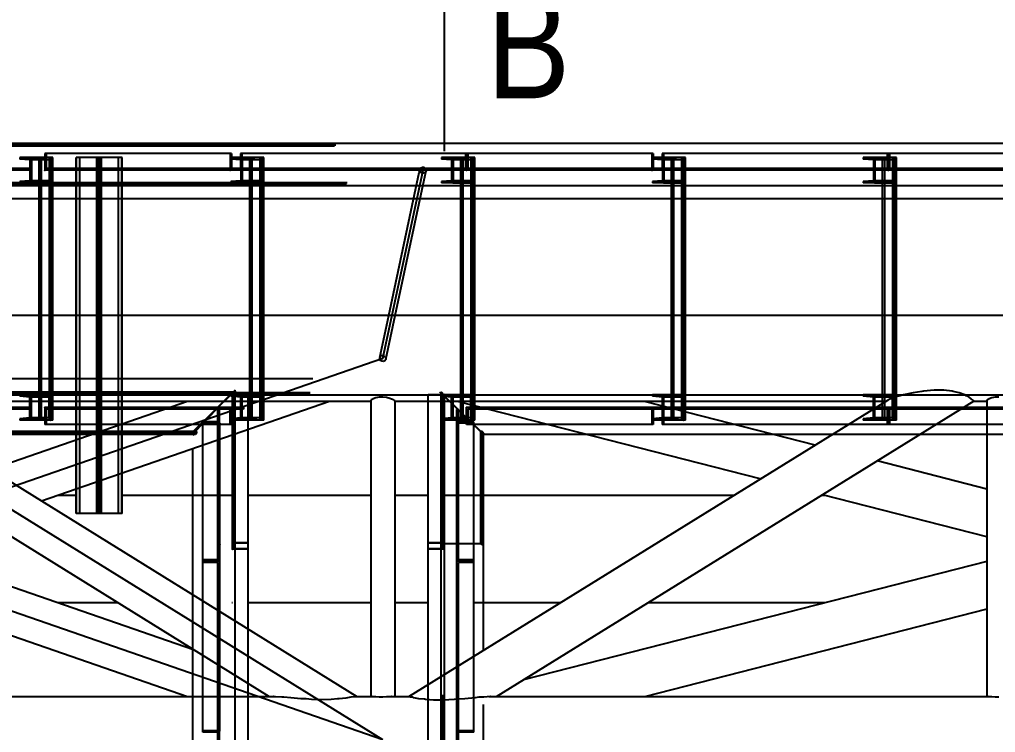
# Model space of a CAD drawing. Header units: millimetres. Extents: x 150209.93 to 150215.05, y 136675.65 to 136679.93.
# Drawn here: x 150211.0291 to 150211.1213, y 136679.0896 to 136679.157 of the extents above; entities that cross this region are included whole.
import ezdxf

# ---------------------------------------------------------------- set-up
doc = ezdxf.new("R2010")
doc.units = ezdxf.units.MM
doc.header["$LTSCALE"] = 0.25
for name, pattern in [('CENTER', [50.8, 31.75, -6.35, 6.35, -6.35]), ('XKITLINE00', [0]), ('XKITLINE02', [4, 2, -2]), ('XKITLINE03', [6, 3, -1, 1, -1])]:
    doc.linetypes.add(name, pattern=pattern)
doc.styles.add('ARIAL', font='arial.ttf')

# ---------------------------------------------------------------- blocks, each defined once
blk = doc.blocks.new('çatıı')
at = {"color": 2, "linetype": 'XKITLINE00'}
blk.add_line((10705, 17668.16), (10705, 17568.16), dxfattribs=at)
at = {"color": 7, "linetype": 'XKITLINE00'}
for p, q in [((11653.38, 17571.87), (10481.36, 17571.87)), ((10678.86, 17490.57), (10693.3, 17558.08)), ((10681.9, 17490.57), (10696.1, 17556.94)), ((10691.97, 17551.87), (10481.36, 17551.87)), ((10982.96, 17551.87), (10695.01, 17551.87)), ((10690.64, 17545.67), (10492, 17545.67)), ((10513.72, 17490.57), (10513.72, 17545.67)), ((10519.2, 17490.57), (10519.2, 17545.67)), ((10520.29, 17490.57), (10520.29, 17545.67)), ((10531.27, 17490.57), (10531.27, 17545.67)), ((10551.19, 17490.57), (10551.19, 17545.67)), ((10551.28, 17490.57), (10551.28, 17545.67)), ((10552.83, 17490.57), (10552.83, 17545.67)), ((10552.92, 17490.57), (10552.92, 17545.67)), ((10613.3, 17490.57), (10613.3, 17545.67)), ((10618.78, 17490.57), (10618.78, 17545.67)), ((10619.87, 17490.57), (10619.87, 17545.67)), ((10981.63, 17545.67), (10693.69, 17545.67)), ((10712.89, 17490.57), (10712.89, 17545.67)), ((10718.37, 17490.57), (10718.37, 17545.67)), ((10719.46, 17490.57), (10719.46, 17545.67)), ((10812.48, 17490.57), (10812.48, 17545.67)), ((10817.95, 17490.57), (10817.95, 17545.67)), ((10819.04, 17490.57), (10819.04, 17545.67)), ((10912.06, 17490.57), (10912.06, 17545.67)), ((10917.54, 17490.57), (10917.54, 17545.67)), ((10918.63, 17490.57), (10918.63, 17545.67)), ((10697.5, 17381.79), (10697.5, 17449.97)), ((10703.69, 17382.81), (10703.69, 17449.97)), ((10709.11, 17448.57), (10707.66, 17449.97)), ((10723.57, 17434.47), (10707.67, 17449.97)), ((10539.1, 17434.47), (10481.36, 17434.47)), ((10531.27, 17431.77), (10531.27, 17434.47)), ((10606.3, 17346.31), (10606.3, 17434.56)), ((10612.52, 17380.27), (10612.52, 17436.71)), ((10771.91, 17434.47), (10723.57, 17434.47)), ((10723.69, 17382.81), (10723.69, 17434.47)), ((10888.41, 17434.47), (10860.36, 17434.47)), ((10961.33, 17434.47), (10929.9, 17434.47)), ((10586.3, 17358.7), (10586.3, 17427.64)), ((10551.19, 17397.18), (10551.19, 17415.49)), ((10551.28, 17397.18), (10551.28, 17415.52)), ((10552.83, 17404.53), (10552.83, 17416.05)), ((10552.92, 17404.77), (10552.92, 17416.08)), ((10531.27, 17397.18), (10531.27, 17408.59)), ((10551.19, 17397.18), (10531.27, 17397.18)), ((10551.28, 17397.18), (10551.19, 17397.18)), ((10612.5, 17342.48), (10612.5, 17381.79)), ((10697.5, 17316.38), (10697.5, 17381.79)), ((10703.69, 17320.21), (10703.69, 17382.81)), ((10723.69, 17382.81), (10703.69, 17382.81)), ((10723.69, 17382.81), (10703.69, 17382.81)), ((10723.69, 17332.58), (10723.69, 17382.81)), ((10586.3, 17332.91), (10586.3, 17333.03))]:
    blk.add_line(p, q, dxfattribs=at)
at = {"color": 116, "linetype": 'XKITLINE02', "true_color": 0x136734}
for p, q in [((11653.17, 17570.49), (10481.46, 17570.49)), ((11653.86, 17571.02), (10482.26, 17571.02)), ((10604.63, 17567.16), (10516.46, 17567.16)), ((10516.46, 17567.16), (10516.46, 17559.16)), ((10517.09, 17567.16), (10517.09, 17559.96)), ((10604, 17567.16), (10604, 17559.16)), ((10604.63, 17567.16), (10604.63, 17559.96)), ((10715.63, 17567.16), (10608.9, 17567.16)), ((10608.9, 17567.16), (10608.9, 17559.96)), ((10609.42, 17567.16), (10609.42, 17559.16)), ((10715.1, 17567.16), (10715.1, 17559.96)), ((10803.8, 17567.16), (10715.63, 17567.16)), ((10715.63, 17567.16), (10715.63, 17559.16)), ((10715.63, 17567.16), (10715.63, 17559.16)), ((10716.26, 17567.16), (10716.26, 17559.96)), ((10803.17, 17567.16), (10803.17, 17559.16)), ((10803.8, 17567.16), (10803.8, 17559.96)), ((10914.8, 17567.16), (10808.07, 17567.16)), ((10808.07, 17567.16), (10808.07, 17559.96)), ((10808.6, 17567.16), (10808.6, 17559.16)), ((10914.27, 17567.16), (10914.27, 17559.96)), ((11002.97, 17567.16), (10914.8, 17567.16)), ((10914.8, 17567.16), (10914.8, 17559.16)), ((10914.8, 17567.16), (10914.8, 17559.16)), ((10915.43, 17567.16), (10915.43, 17559.96)), ((10519.2, 17565.17), (10504.62, 17565.17)), ((10504.62, 17565.17), (10504.62, 17564.49)), ((10509.4, 17564.11), (10504.62, 17564.49)), ((10513.72, 17564.49), (10504.62, 17564.49)), ((10509.4, 17564.11), (10509.4, 17554.24)), ((10518.5, 17564.11), (10509.4, 17564.11)), ((10510.1, 17565.17), (10510.1, 17553.17)), ((10513.72, 17565.17), (10513.72, 17564.49)), ((10513.72, 17545.67), (10513.72, 17565.17)), ((10520.29, 17565.17), (10513.72, 17565.17)), ((10518.5, 17564.11), (10513.72, 17564.49)), ((10513.78, 17441.17), (10513.78, 17565.17)), ((10514.75, 17441.17), (10514.75, 17565.17)), ((10514.81, 17441.17), (10514.81, 17565.17)), ((10518.5, 17564.11), (10518.5, 17554.24)), ((10518.6, 17441.17), (10518.6, 17565.17)), ((10519.2, 17565.17), (10519.2, 17553.17)), ((10519.2, 17545.67), (10519.2, 17565.17)), ((10519.49, 17441.17), (10519.49, 17565.17)), ((10520.29, 17545.67), (10520.29, 17565.17)), ((10552.92, 17565.17), (10531.27, 17565.17)), ((10531.27, 17545.67), (10531.27, 17565.17)), ((10531.36, 17397.18), (10531.36, 17565.17)), ((10532.91, 17397.18), (10532.91, 17565.17)), ((10533, 17397.18), (10533, 17565.17)), ((10541, 17397.18), (10541, 17565.17)), ((10541.65, 17397.18), (10541.65, 17565.17)), ((10542.54, 17397.18), (10542.54, 17565.17)), ((10543.19, 17397.18), (10543.19, 17565.17)), ((10551.19, 17545.67), (10551.19, 17565.17)), ((10551.28, 17545.67), (10551.28, 17565.17)), ((10552.83, 17545.67), (10552.83, 17565.17)), ((10552.92, 17545.67), (10552.92, 17565.17)), ((10618.78, 17565.17), (10604.21, 17565.17)), ((10604.21, 17565.17), (10604.21, 17564.49)), ((10608.99, 17564.11), (10604.21, 17564.49)), ((10613.3, 17564.49), (10604.21, 17564.49)), ((10608.99, 17564.11), (10608.99, 17554.24)), ((10618.08, 17564.11), (10608.99, 17564.11)), ((10609.69, 17565.17), (10609.69, 17553.17)), ((10613.3, 17565.17), (10613.3, 17564.49)), ((10613.3, 17545.67), (10613.3, 17565.17)), ((10619.87, 17565.17), (10613.3, 17565.17)), ((10618.08, 17564.11), (10613.3, 17564.49)), ((10613.37, 17441.17), (10613.37, 17565.17)), ((10614.33, 17441.17), (10614.33, 17565.17)), ((10614.4, 17441.17), (10614.4, 17565.17)), ((10618.08, 17564.11), (10618.08, 17554.24)), ((10618.18, 17441.17), (10618.18, 17565.17)), ((10618.78, 17565.17), (10618.78, 17553.17)), ((10618.78, 17545.67), (10618.78, 17565.17)), ((10619.08, 17441.17), (10619.08, 17565.17)), ((10619.87, 17545.67), (10619.87, 17565.17)), ((10718.37, 17565.17), (10703.8, 17565.17)), ((10703.8, 17565.17), (10703.8, 17564.49)), ((10708.58, 17564.11), (10703.8, 17564.49)), ((10712.89, 17564.49), (10703.8, 17564.49)), ((10708.58, 17564.11), (10708.58, 17554.24)), ((10717.67, 17564.11), (10708.58, 17564.11)), ((10709.27, 17565.17), (10709.27, 17553.17)), ((10712.89, 17565.17), (10712.89, 17564.49)), ((10712.89, 17545.67), (10712.89, 17565.17)), ((10719.46, 17565.17), (10712.89, 17565.17)), ((10717.67, 17564.11), (10712.89, 17564.49)), ((10712.95, 17441.17), (10712.95, 17565.17)), ((10713.92, 17441.17), (10713.92, 17565.17)), ((10713.98, 17441.17), (10713.98, 17565.17)), ((10717.67, 17564.11), (10717.67, 17554.24)), ((10717.77, 17441.17), (10717.77, 17565.17)), ((10718.37, 17565.17), (10718.37, 17553.17)), ((10718.37, 17545.67), (10718.37, 17565.17)), ((10718.66, 17441.17), (10718.66, 17565.17)), ((10719.46, 17545.67), (10719.46, 17565.17)), ((10817.95, 17565.17), (10803.38, 17565.17)), ((10803.38, 17565.17), (10803.38, 17564.49)), ((10808.16, 17564.11), (10803.38, 17564.49)), ((10812.48, 17564.49), (10803.38, 17564.49)), ((10808.16, 17564.11), (10808.16, 17554.24)), ((10817.26, 17564.11), (10808.16, 17564.11)), ((10808.86, 17565.17), (10808.86, 17553.17)), ((10812.48, 17565.17), (10812.48, 17564.49)), ((10812.48, 17545.67), (10812.48, 17565.17)), ((10819.04, 17565.17), (10812.48, 17565.17)), ((10817.26, 17564.11), (10812.48, 17564.49)), ((10812.54, 17441.17), (10812.54, 17565.17)), ((10813.51, 17441.17), (10813.51, 17565.17)), ((10813.57, 17441.17), (10813.57, 17565.17)), ((10817.26, 17564.11), (10817.26, 17554.24)), ((10817.35, 17441.17), (10817.35, 17565.17)), ((10817.95, 17565.17), (10817.95, 17553.17)), ((10817.95, 17545.67), (10817.95, 17565.17)), ((10818.25, 17441.17), (10818.25, 17565.17)), ((10819.04, 17545.67), (10819.04, 17565.17)), ((10917.54, 17565.17), (10902.97, 17565.17)), ((10902.97, 17565.17), (10902.97, 17564.49)), ((10907.75, 17564.11), (10902.97, 17564.49)), ((10912.06, 17564.49), (10902.97, 17564.49)), ((10907.75, 17564.11), (10907.75, 17554.24)), ((10916.84, 17564.11), (10907.75, 17564.11)), ((10908.44, 17565.17), (10908.44, 17553.17)), ((10912.06, 17545.67), (10912.06, 17565.17)), ((10918.63, 17565.17), (10912.06, 17565.17)), ((10912.06, 17565.17), (10912.06, 17564.49)), ((10916.84, 17564.11), (10912.06, 17564.49)), ((10912.12, 17441.17), (10912.12, 17565.17)), ((10913.09, 17441.17), (10913.09, 17565.17)), ((10913.15, 17441.17), (10913.15, 17565.17)), ((10916.84, 17564.11), (10916.84, 17554.24)), ((10916.94, 17441.17), (10916.94, 17565.17)), ((10917.54, 17545.67), (10917.54, 17565.17)), ((10917.54, 17565.17), (10917.54, 17553.17)), ((10917.84, 17441.17), (10917.84, 17565.17)), ((10918.63, 17545.67), (10918.63, 17565.17)), ((10509.51, 17559.16), (10387.2, 17559.16)), ((10509.51, 17559.96), (10483.91, 17559.96)), ((10509.51, 17559.96), (10509.51, 17559.16)), ((10610.28, 17559.16), (10516.46, 17559.16)), ((10610.28, 17559.96), (10517.09, 17559.96)), ((10522.74, 17559.96), (10522.74, 17559.16)), ((10715.1, 17559.96), (10604.14, 17559.96)), ((10693.85, 17559.96), (10604.14, 17559.96)), ((10604.14, 17559.96), (10604.14, 17559.16)), ((10709.27, 17559.16), (10604.14, 17559.16)), ((10610.28, 17559.96), (10610.28, 17559.16)), ((10693.3, 17558.08), (10693.63, 17559.66)), ((10693.63, 17559.66), (10693.59, 17558.95)), ((10693.59, 17558.95), (10693.94, 17558.3)), ((10694.06, 17560.24), (10693.63, 17559.66)), ((10694.58, 17557.88), (10693.94, 17558.3)), ((10694.75, 17560.54), (10694.06, 17560.24)), ((10695.35, 17557.81), (10694.58, 17557.88)), ((10695.53, 17560.47), (10694.75, 17560.54)), ((10696.05, 17558.11), (10695.35, 17557.81)), ((10696.17, 17560.05), (10695.53, 17560.47)), ((10696.47, 17558.69), (10696.05, 17558.11)), ((10696.1, 17556.94), (10696.47, 17558.69)), ((10696.17, 17560.05), (10696.52, 17559.4)), ((10696.52, 17559.4), (10696.47, 17558.69)), ((10715.63, 17559.16), (10696.5, 17559.16)), ((10710.35, 17559.96), (10710.35, 17559.16)), ((10809.46, 17559.16), (10715.63, 17559.16)), ((10809.46, 17559.96), (10716.26, 17559.96)), ((10721.91, 17559.96), (10721.91, 17559.16)), ((10914.27, 17559.96), (10803.32, 17559.96)), ((10907.75, 17559.96), (10803.32, 17559.96)), ((10803.32, 17559.96), (10803.32, 17559.16)), ((10914.8, 17559.16), (10803.32, 17559.16)), ((10908.44, 17559.16), (10808.6, 17559.16)), ((10809.46, 17559.96), (10809.46, 17559.16)), ((10909.52, 17559.96), (10909.52, 17559.16)), ((11008.63, 17559.16), (10914.8, 17559.16)), ((10984.51, 17559.16), (10914.8, 17559.16)), ((11008.63, 17559.96), (10915.43, 17559.96)), ((10921.08, 17559.96), (10921.08, 17559.16)), ((11649.64, 17553.26), (10481.46, 17553.26)), ((11650.11, 17552.72), (10482.26, 17552.72)), ((11659.14, 17553.17), (10492, 17553.17)), ((11657.38, 17553.17), (10492, 17553.17)), ((11658.89, 17552.32), (10492.13, 17552.32)), ((11657.24, 17552.32), (10492.13, 17552.32)), ((10509.4, 17554.24), (10504.62, 17553.85)), ((10504.62, 17553.85), (10504.62, 17553.17)), ((10513.72, 17553.85), (10504.62, 17553.85)), ((10519.2, 17553.17), (10504.62, 17553.17)), ((10518.5, 17554.24), (10509.4, 17554.24)), ((10518.5, 17554.24), (10513.72, 17553.85)), ((10513.72, 17553.85), (10513.72, 17553.17)), ((10608.99, 17554.24), (10604.21, 17553.85)), ((10604.21, 17553.85), (10604.21, 17553.17)), ((10613.3, 17553.85), (10604.21, 17553.85)), ((10618.78, 17553.17), (10604.21, 17553.17)), ((10618.08, 17554.24), (10608.99, 17554.24)), ((10618.08, 17554.24), (10613.3, 17553.85)), ((10613.3, 17553.85), (10613.3, 17553.17)), ((10708.58, 17554.24), (10703.8, 17553.85)), ((10703.8, 17553.85), (10703.8, 17553.17)), ((10712.89, 17553.85), (10703.8, 17553.85)), ((10718.37, 17553.17), (10703.8, 17553.17)), ((10717.67, 17554.24), (10708.58, 17554.24)), ((10717.67, 17554.24), (10712.89, 17553.85)), ((10712.89, 17553.85), (10712.89, 17553.17)), ((10808.16, 17554.24), (10803.38, 17553.85)), ((10803.38, 17553.85), (10803.38, 17553.17)), ((10812.48, 17553.85), (10803.38, 17553.85)), ((10817.95, 17553.17), (10803.38, 17553.17)), ((10817.26, 17554.24), (10808.16, 17554.24)), ((10817.26, 17554.24), (10812.48, 17553.85)), ((10812.48, 17553.85), (10812.48, 17553.17)), ((10907.75, 17554.24), (10902.97, 17553.85)), ((10902.97, 17553.85), (10902.97, 17553.17)), ((10912.06, 17553.85), (10902.97, 17553.85)), ((10917.54, 17553.17), (10902.97, 17553.17)), ((10916.84, 17554.24), (10907.75, 17554.24)), ((10916.84, 17554.24), (10912.06, 17553.85)), ((10912.06, 17553.85), (10912.06, 17553.17)), ((11567.94, 17551.87), (10481.36, 17551.87)), ((10695.01, 17551.87), (10691.97, 17551.87)), ((10693.69, 17545.67), (10690.64, 17545.67)), ((10513.72, 17441.17), (10513.72, 17490.57)), ((10519.2, 17441.17), (10519.2, 17490.57)), ((10520.29, 17441.17), (10520.29, 17490.57)), ((10531.27, 17434.47), (10531.27, 17490.57)), ((10551.19, 17415.49), (10551.19, 17490.57)), ((10551.28, 17415.52), (10551.28, 17490.57)), ((10552.83, 17416.05), (10552.83, 17490.57)), ((10552.92, 17416.08), (10552.92, 17490.57)), ((10613.3, 17441.17), (10613.3, 17490.57)), ((10618.78, 17441.17), (10618.78, 17490.57)), ((10619.87, 17441.17), (10619.87, 17490.57)), ((10674.62, 17470.76), (10678.86, 17490.57)), ((10677.45, 17469.79), (10681.9, 17490.57)), ((10712.89, 17441.17), (10712.89, 17490.57)), ((10718.37, 17441.17), (10718.37, 17490.57)), ((10719.46, 17441.17), (10719.46, 17490.57)), ((10812.48, 17441.17), (10812.48, 17490.57)), ((10817.95, 17441.17), (10817.95, 17490.57)), ((10819.04, 17441.17), (10819.04, 17490.57)), ((10912.06, 17441.17), (10912.06, 17490.57)), ((10917.54, 17441.17), (10917.54, 17490.57)), ((10918.63, 17441.17), (10918.63, 17490.57)), ((10674.62, 17470.76), (10674.57, 17470.05)), ((10674.57, 17470.05), (10674.92, 17469.4)), ((10675.04, 17471.34), (10674.62, 17470.76)), ((10675.56, 17468.98), (10674.92, 17469.4)), ((10675.73, 17471.64), (10675.04, 17471.34)), ((10676.51, 17471.57), (10675.73, 17471.64)), ((10677.03, 17469.21), (10676.33, 17468.91)), ((10677.15, 17471.15), (10676.51, 17471.57)), ((10677.45, 17469.79), (10677.03, 17469.21)), ((10677.15, 17471.15), (10677.5, 17470.5)), ((10677.5, 17470.5), (10677.45, 17469.79)), ((10676.33, 17468.91), (10675.56, 17468.98)), ((11642.97, 17460.67), (10492, 17460.67)), ((10606.3, 17455.36), (10586.3, 17435.72)), ((10606.3, 17434.56), (10606.3, 17455.36)), ((10606.83, 17454.47), (10481.36, 17454.47)), ((10603.93, 17453.09), (10481.46, 17453.09)), ((10606.01, 17453.62), (10482.26, 17453.62)), ((11641.67, 17453.17), (10492, 17453.17)), ((11641.69, 17454.02), (10492.13, 17454.02)), ((10519.2, 17453.17), (10504.62, 17453.17)), ((10504.62, 17453.17), (10504.62, 17452.49)), ((10509.4, 17452.11), (10504.62, 17452.49)), ((10513.72, 17452.49), (10504.62, 17452.49)), ((10509.4, 17442.24), (10509.4, 17452.11)), ((10518.5, 17452.11), (10509.4, 17452.11)), ((10510.1, 17441.17), (10510.1, 17453.17)), ((10513.72, 17453.17), (10513.72, 17452.49)), ((10518.5, 17452.11), (10513.72, 17452.49)), ((10518.5, 17442.24), (10518.5, 17452.11)), ((10519.2, 17441.17), (10519.2, 17453.17)), ((10605.06, 17454.47), (10585.85, 17434.47)), ((10603.93, 17453.09), (10587.38, 17435.86)), ((10604.92, 17453.8), (10587.69, 17436.87)), ((10606.01, 17453.62), (10603.93, 17453.09)), ((10618.78, 17453.17), (10604.21, 17453.17)), ((10604.21, 17453.17), (10604.21, 17452.49)), ((10608.99, 17452.11), (10604.21, 17452.49)), ((10613.3, 17452.49), (10604.21, 17452.49)), ((10604.92, 15753.25), (10604.92, 17453.8)), ((10604.92, 17453.8), (10605.45, 17452.73)), ((10605.02, 17380.27), (10605.02, 17453.17)), ((10612.52, 17453.17), (10605.02, 17453.17)), ((10606.3, 17453.57), (10605.45, 17452.73)), ((10605.45, 15752.41), (10605.45, 17452.73)), ((10605.87, 17380.27), (10605.87, 17453.17)), ((10606.83, 17454.47), (10606.01, 17453.62)), ((10606.3, 17434.56), (10606.3, 17453.57)), ((10608.99, 17442.24), (10608.99, 17452.11)), ((10618.08, 17452.11), (10608.99, 17452.11)), ((10609.69, 17441.17), (10609.69, 17453.17)), ((10612.52, 17436.71), (10612.52, 17453.17)), ((10613.3, 17453.17), (10613.3, 17452.49)), ((10618.08, 17452.11), (10613.3, 17452.49)), ((10618.08, 17442.24), (10618.08, 17452.11)), ((10618.78, 17441.17), (10618.78, 17453.17)), ((10705, 17453.17), (10697.5, 17453.17)), ((10697.5, 17449.97), (10697.5, 17453.17)), ((11633.47, 17454.47), (10703.06, 17454.47)), ((10707.67, 17449.97), (10703.06, 17454.47)), ((10704.54, 17453.65), (10703.69, 17454.47)), ((10703.69, 17449.97), (10703.69, 17454.47)), ((10707.66, 17449.97), (10703.69, 17453.81)), ((10703.69, 17449.97), (10703.69, 17452.69)), ((11543.59, 17454.47), (10703.74, 17454.47)), ((10704.61, 17453.62), (10703.74, 17454.47)), ((10718.37, 17453.17), (10703.8, 17453.17)), ((10703.8, 17453.17), (10703.8, 17452.49)), ((10708.58, 17452.11), (10703.8, 17452.49)), ((10712.89, 17452.49), (10703.8, 17452.49)), ((10704.15, 17380.27), (10704.15, 17453.17)), ((10704.54, 17453.65), (10705.07, 17452.55)), ((10704.54, 17382.25), (10704.54, 17453.65)), ((10704.61, 17453.62), (10704.55, 17453.09)), ((11632.58, 17453.09), (10704.55, 17453.09)), ((10722.23, 17435.86), (10704.55, 17453.09)), ((11633.3, 17453.62), (10704.61, 17453.62)), ((10705, 17380.27), (10705, 17453.17)), ((10722.31, 17435.89), (10705.07, 17452.55)), ((10705.07, 17382.75), (10705.07, 17452.55)), ((10708.58, 17442.24), (10708.58, 17452.11)), ((10717.67, 17452.11), (10708.58, 17452.11)), ((10709.27, 17441.17), (10709.27, 17453.17)), ((10712.89, 17453.17), (10712.89, 17452.49)), ((10717.67, 17452.11), (10712.89, 17452.49)), ((10717.67, 17442.24), (10717.67, 17452.11)), ((10718.37, 17441.17), (10718.37, 17453.17)), ((10817.95, 17453.17), (10803.38, 17453.17)), ((10803.38, 17453.17), (10803.38, 17452.49)), ((10808.16, 17452.11), (10803.38, 17452.49)), ((10812.48, 17452.49), (10803.38, 17452.49)), ((10808.16, 17442.24), (10808.16, 17452.11)), ((10817.26, 17452.11), (10808.16, 17452.11)), ((10808.86, 17441.17), (10808.86, 17453.17)), ((10812.48, 17453.17), (10812.48, 17452.49)), ((10817.26, 17452.11), (10812.48, 17452.49)), ((10817.26, 17442.24), (10817.26, 17452.11)), ((10817.95, 17441.17), (10817.95, 17453.17)), ((10917.54, 17453.17), (10902.97, 17453.17)), ((10902.97, 17453.17), (10902.97, 17452.49)), ((10907.75, 17452.11), (10902.97, 17452.49)), ((10912.06, 17452.49), (10902.97, 17452.49)), ((10907.75, 17442.24), (10907.75, 17452.11)), ((10916.84, 17452.11), (10907.75, 17452.11)), ((10908.44, 17441.17), (10908.44, 17453.17)), ((10912.06, 17453.17), (10912.06, 17452.49)), ((10916.84, 17452.11), (10912.06, 17452.49)), ((10916.84, 17442.24), (10916.84, 17452.11)), ((10917.54, 17441.17), (10917.54, 17453.17)), ((10509.51, 17447.19), (10387.2, 17447.19)), ((10509.51, 17446.39), (10387.77, 17446.39)), ((10509.51, 17447.19), (10509.51, 17446.39)), ((10610.28, 17447.19), (10516.46, 17447.19)), ((10516.46, 17447.19), (10516.46, 17439.19)), ((10610.28, 17446.39), (10517.09, 17446.39)), ((10517.09, 17446.39), (10517.09, 17439.19)), ((10522.74, 17447.19), (10522.74, 17446.39)), ((10599.01, 17446.19), (10598.21, 17446.19)), ((10598.21, 17432.02), (10598.21, 17446.19)), ((10599.01, 17374.59), (10599.01, 17446.19)), ((10604, 17439.19), (10604, 17447.19)), ((10604.63, 17439.19), (10604.63, 17446.39)), ((10610.28, 17447.19), (10610.28, 17446.39)), ((10723.69, 17434.47), (10709.11, 17448.57)), ((10710.99, 17374.59), (10710.99, 17446.19)), ((10711.79, 17446.19), (10710.99, 17446.19)), ((10711.79, 17375.24), (10711.79, 17446.19)), ((10809.46, 17447.19), (10715.63, 17447.19)), ((10715.63, 17439.19), (10715.63, 17447.19)), ((10809.46, 17446.39), (10716.26, 17446.39)), ((10716.26, 17446.39), (10716.26, 17439.19)), ((10721.91, 17447.19), (10721.91, 17446.39)), ((10803.17, 17447.19), (10803.17, 17439.19)), ((10914.8, 17447.19), (10803.32, 17447.19)), ((10803.32, 17447.19), (10803.32, 17446.39)), ((10914.27, 17446.39), (10803.32, 17446.39)), ((10803.8, 17446.39), (10803.8, 17439.19)), ((10808.07, 17446.39), (10808.07, 17439.19)), ((10808.6, 17447.19), (10808.6, 17439.19)), ((10809.46, 17447.19), (10809.46, 17446.39)), ((10909.52, 17447.19), (10909.52, 17446.39)), ((10914.27, 17446.39), (10914.27, 17439.19)), ((10914.8, 17447.19), (10914.8, 17439.19)), ((11008.63, 17447.19), (10914.8, 17447.19)), ((10914.8, 17447.19), (10914.8, 17439.19)), ((11008.63, 17446.39), (10915.43, 17446.39)), ((10915.43, 17446.39), (10915.43, 17439.19)), ((10921.08, 17447.19), (10921.08, 17446.39)), ((10509.4, 17442.24), (10504.62, 17441.85)), ((10504.62, 17441.85), (10504.62, 17441.17)), ((10513.72, 17441.85), (10504.62, 17441.85)), ((10518.5, 17442.24), (10509.4, 17442.24)), ((10518.5, 17442.24), (10513.72, 17441.85)), ((10513.72, 17441.85), (10513.72, 17441.17)), ((10608.99, 17442.24), (10604.21, 17441.85)), ((10604.21, 17441.85), (10604.21, 17441.17)), ((10613.3, 17441.85), (10604.21, 17441.85)), ((10618.08, 17442.24), (10608.99, 17442.24)), ((10618.08, 17442.24), (10613.3, 17441.85)), ((10613.3, 17441.85), (10613.3, 17441.17)), ((10708.58, 17442.24), (10703.8, 17441.85)), ((10703.8, 17441.85), (10703.8, 17441.17)), ((10712.89, 17441.85), (10703.8, 17441.85)), ((10717.67, 17442.24), (10708.58, 17442.24)), ((10717.67, 17442.24), (10712.89, 17441.85)), ((10712.89, 17441.85), (10712.89, 17441.17)), ((10808.16, 17442.24), (10803.38, 17441.85)), ((10803.38, 17441.85), (10803.38, 17441.17)), ((10812.48, 17441.85), (10803.38, 17441.85)), ((10817.26, 17442.24), (10808.16, 17442.24)), ((10817.26, 17442.24), (10812.48, 17441.85)), ((10812.48, 17441.85), (10812.48, 17441.17)), ((10907.75, 17442.24), (10902.97, 17441.85)), ((10902.97, 17441.85), (10902.97, 17441.17)), ((10912.06, 17441.85), (10902.97, 17441.85)), ((10916.84, 17442.24), (10907.75, 17442.24)), ((10916.84, 17442.24), (10912.06, 17441.85)), ((10912.06, 17441.85), (10912.06, 17441.17)), ((10519.2, 17441.17), (10504.62, 17441.17)), ((10520.29, 17441.17), (10513.72, 17441.17)), ((10604.63, 17439.19), (10516.46, 17439.19)), ((10587.69, 17436.87), (10587.15, 17434.76)), ((10587.68, 15753.25), (10587.69, 17436.87)), ((10598.21, 17440.34), (10591.01, 17440.34)), ((10591.01, 17429.53), (10591.01, 17440.34)), ((10599.01, 17439.69), (10591.01, 17439.69)), ((10618.78, 17441.17), (10604.21, 17441.17)), ((10619.87, 17441.17), (10613.3, 17441.17)), ((10718.37, 17441.17), (10703.8, 17441.17)), ((10718.99, 17439.69), (10710.99, 17439.69)), ((10718.99, 17440.34), (10711.79, 17440.34)), ((10719.46, 17441.17), (10712.89, 17441.17)), ((10803.8, 17439.19), (10715.63, 17439.19)), ((10718.99, 17374.59), (10718.99, 17440.34)), ((10817.95, 17441.17), (10803.38, 17441.17)), ((10914.8, 17439.19), (10808.07, 17439.19)), ((10819.04, 17441.17), (10812.48, 17441.17)), ((10917.54, 17441.17), (10902.97, 17441.17)), ((10918.63, 17441.17), (10912.06, 17441.17)), ((11002.97, 17439.19), (10914.8, 17439.19)), ((10587.38, 17435.86), (10481.46, 17435.86)), ((10588.44, 17435.32), (10482.26, 17435.32)), ((10542.55, 17434.47), (10539.1, 17434.47)), ((10587.63, 17434.47), (10540, 17434.47)), ((10586.3, 15752.41), (10586.3, 17435.72)), ((10587.15, 17434.76), (10586.3, 17433.92)), ((10587.15, 15752.41), (10587.15, 17434.76)), ((10588.44, 17435.32), (10587.38, 17435.86)), ((10588.44, 17435.32), (10587.63, 17434.47)), ((10599.01, 17432.3), (10599.01, 17374.59)), ((11628.98, 17435.86), (10722.23, 17435.86)), ((10723.38, 17435.32), (10722.23, 17435.86)), ((10722.84, 17435.96), (10722.31, 17435.89)), ((10722.31, 17382.75), (10722.31, 17435.89)), ((10723.69, 17435.14), (10722.84, 17435.96)), ((10722.84, 17382.25), (10722.84, 17435.96)), ((11629.48, 17435.32), (10723.38, 17435.32)), ((10724.25, 17434.47), (10723.38, 17435.32)), ((11627.59, 17434.47), (10723.57, 17434.47)), ((10723.69, 17382.25), (10723.69, 17435.14)), ((10860.36, 17434.47), (10771.91, 17434.47)), ((10929.9, 17434.47), (10888.41, 17434.47)), ((10972.73, 17434.47), (10961.33, 17434.47)), ((10531.27, 17408.59), (10531.27, 17431.77)), ((10591.01, 17374.59), (10591.01, 17429.53)), ((10598.21, 17375.24), (10598.21, 17432.02)), ((10552.92, 17397.18), (10552.92, 17404.77)), ((10552.83, 17397.18), (10552.83, 17404.53)), ((10552.92, 17397.18), (10551.28, 17397.18)), ((10605, 15740.27), (10605, 17383.29)), ((10612.5, 17383.29), (10605, 17383.29)), ((10612.5, 17383.16), (10605.85, 17383.08)), ((10605.85, 15740.48), (10605.85, 17383.08)), ((10612.5, 15796.2), (10612.5, 17383.29)), ((10697.5, 15809.97), (10697.5, 17383.29)), ((10697.5, 17383.29), (10697.5, 17383.16)), ((10705, 17383.29), (10697.5, 17383.29)), ((10704.15, 17383.08), (10697.5, 17383.16)), ((10697.5, 17380.27), (10697.5, 17381.79)), ((10703.69, 17382.25), (10703.69, 17382.81)), ((10704.54, 17382.25), (10703.69, 17382.25)), ((10704.54, 17382.25), (10703.69, 17382.25)), ((10704.15, 15740.48), (10704.15, 17383.08)), ((10705.07, 17382.75), (10704.54, 17382.25)), ((10705.07, 17382.75), (10704.54, 17382.25)), ((10704.55, 15752.41), (10704.54, 17382.25)), ((10705, 15740.27), (10705, 17383.29)), ((10705.08, 15753.25), (10705.07, 17382.75)), ((10722.31, 17382.75), (10705.07, 17382.75)), ((10722.31, 17382.75), (10705.07, 17382.75)), ((10722.31, 15753.25), (10722.31, 17382.75)), ((10722.84, 17382.25), (10722.31, 17382.75)), ((10722.84, 17382.25), (10722.31, 17382.75)), ((10722.85, 15752.41), (10722.84, 17382.25)), ((10723.69, 17382.25), (10722.84, 17382.25)), ((10723.69, 17382.25), (10722.84, 17382.25)), ((10599.01, 17381.09), (10598.21, 17381.09)), ((10612.5, 17380.27), (10605, 17380.27)), ((10612.52, 17380.27), (10605.02, 17380.27)), ((10612.5, 17380.4), (10605.85, 17380.48)), ((10612.5, 15743.16), (10612.5, 17380.27)), ((10704.15, 17380.48), (10697.5, 17380.4)), ((10705, 17380.27), (10697.5, 17380.27)), ((10705, 17380.27), (10697.5, 17380.27)), ((10711.79, 17381.09), (10710.99, 17381.09)), ((10598.21, 17375.24), (10591.01, 17375.24)), ((10591.01, 17330.97), (10591.01, 17374.6)), ((10599.01, 17374.6), (10591.01, 17374.6)), ((10599.01, 17374.59), (10591.01, 17374.59)), ((10598.21, 17373.94), (10591.01, 17373.94)), ((10598.21, 17328.48), (10598.21, 17373.94)), ((10599.01, 17328.52), (10599.01, 17374.6)), ((10710.99, 17287.87), (10710.99, 17374.6)), ((10718.99, 17374.6), (10710.99, 17374.6)), ((10718.99, 17374.59), (10710.99, 17374.59)), ((10718.99, 17375.24), (10711.79, 17375.24)), ((10711.79, 17287.87), (10711.79, 17373.94)), ((10718.99, 17373.94), (10711.79, 17373.94)), ((10718.99, 17293.79), (10718.99, 17374.6)), ((10599.01, 17368.01), (10598.21, 17368.01)), ((10711.79, 17368.01), (10710.99, 17368.01)), ((10586.3, 17333.03), (10586.3, 17358.7)), ((10606.3, 17269.97), (10606.3, 17346.31)), ((10612.5, 17269.97), (10612.5, 17342.48)), ((10586.3, 17269.97), (10586.3, 17332.91)), ((10591.01, 17293.79), (10591.01, 17331.28)), ((10723.69, 15807.12), (10723.69, 17332.58)), ((10598.21, 17287.87), (10598.21, 17328.79)), ((10599.01, 17287.87), (10599.01, 17328.52)), ((10703.69, 17269.97), (10703.69, 17320.21)), ((10697.5, 17269.97), (10697.5, 17316.38)), ((10697.5, 15743.16), (10697.5, 17310.06)), ((10704.15, 17311.54), (10704.15, 15740.48)), ((10705, 17309.24), (10705, 15740.27)), ((10599.01, 17294.45), (10591.01, 17294.45)), ((10718.99, 17294.45), (10710.99, 17294.45)), ((10598.21, 17293.79), (10591.01, 17293.79)), ((10718.99, 17293.79), (10711.79, 17293.79))]:
    blk.add_line(p, q, dxfattribs=at)
at = {"color": 1, "linetype": 'XKITLINE03'}
for p, q in [((10519.2, 17441.17), (10519.2, 17565.17)), ((10541.23, 17397.18), (10541.23, 17565.17)), ((10618.78, 17441.17), (10618.78, 17565.17)), ((10718.37, 17441.17), (10718.37, 17565.17)), ((10817.95, 17441.17), (10817.95, 17565.17)), ((10917.54, 17441.17), (10917.54, 17565.17)), ((10604, 17559.16), (10516.46, 17559.16)), ((10715.63, 17559.16), (10609.42, 17559.16)), ((10676.03, 17470.27), (10695.05, 17559.17)), ((10803.17, 17559.16), (10715.63, 17559.16)), ((10914.8, 17559.16), (10808.6, 17559.16)), ((11002.35, 17559.16), (10914.8, 17559.16)), ((11648.25, 17553.17), (10493.82, 17553.17)), ((10510.1, 17553.17), (10519.2, 17553.17)), ((10609.69, 17553.17), (10618.78, 17553.17)), ((10709.27, 17553.17), (10718.37, 17553.17)), ((10808.86, 17553.17), (10817.95, 17553.17)), ((10908.44, 17553.17), (10917.54, 17553.17)), ((10493.82, 17453.17), (11648.25, 17453.17)), ((10510.1, 17453.17), (10519.2, 17453.17)), ((10605.02, 17380.27), (10605.02, 17453.17)), ((10609.69, 17453.17), (10618.78, 17453.17)), ((10705, 17453.17), (10705, 17380.27)), ((10709.27, 17453.17), (10718.37, 17453.17)), ((10808.86, 17453.17), (10817.95, 17453.17)), ((10908.44, 17453.17), (10917.54, 17453.17)), ((10516.46, 17447.19), (10604, 17447.19)), ((10715.63, 17447.19), (10803.17, 17447.19)), ((10808.6, 17447.19), (10914.8, 17447.19)), ((10914.8, 17447.19), (11002.35, 17447.19)), ((10599.01, 17439.69), (10599.01, 17374.59)), ((10710.99, 17374.59), (10710.99, 17439.69)), ((10599, 15742.68), (10599, 17382.53)), ((10605, 15740.27), (10605, 17380.27)), ((10705, 17380.27), (10705, 15740.27)), ((10599.01, 17374.6), (10599.01, 17294.45)), ((10710.99, 17294.45), (10710.99, 17374.6))]:
    blk.add_line(p, q, dxfattribs=at)
at = {"color": 8, "linetype": 'XKITLINE00'}
for p, q in [((11718.3, 17490.57), (10454.11, 17490.57)), ((10936.49, 17455.27), (10931.47, 17454.8)), ((10941.06, 17455.27), (10936.49, 17455.27)), ((10944.96, 17454.8), (10941.06, 17455.27)), ((10670.62, 17450.8), (10670.34, 17450.36)), ((10671.32, 17451.14), (10670.62, 17450.8)), ((10671.43, 17451.23), (10671.32, 17451.14)), ((10672.69, 17451.73), (10671.43, 17451.23)), ((10674.28, 17452.02), (10672.69, 17451.73)), ((10676.04, 17452.07), (10674.28, 17452.02)), ((10677.81, 17451.88), (10676.04, 17452.07)), ((10679.39, 17451.47), (10677.81, 17451.88)), ((10680.09, 17451.14), (10679.39, 17451.47)), ((10680.66, 17450.98), (10680.09, 17451.14)), ((10681.47, 17450.55), (10680.66, 17450.98)), ((10915.49, 17451.14), (10914.39, 17450.54)), ((10918.28, 17452.14), (10915.55, 17451.17)), ((10920.35, 17452.63), (10918.28, 17452.14)), ((10922.02, 17453.12), (10920.35, 17452.63)), ((10926.6, 17454.09), (10922.02, 17453.12)), ((10930.69, 17454.66), (10926.6, 17454.09)), ((10931.47, 17454.8), (10930.69, 17454.66)), ((10945.42, 17454.66), (10944.96, 17454.8)), ((10948.33, 17454.09), (10945.42, 17454.66)), ((10950.91, 17453.12), (10948.33, 17454.09)), ((10951.56, 17452.63), (10950.91, 17453.12)), ((10952.86, 17452.14), (10951.56, 17452.63)), ((10954.1, 17451.17), (10952.86, 17452.14)), ((10954.1, 17451.17), (10954.11, 17451.14)), ((10954.98, 17450.54), (10954.11, 17451.14)), ((10961.61, 17450.81), (10961.33, 17450.36)), ((10962.3, 17451.14), (10961.61, 17450.81)), ((10962.42, 17451.24), (10962.3, 17451.14)), ((10963.68, 17451.74), (10962.42, 17451.24)), ((10965.27, 17452.03), (10963.68, 17451.74)), ((10967.03, 17452.08), (10965.27, 17452.03)), ((10622.55, 17310.57), (10397.19, 17450.18)), ((10664, 17310.57), (10438.9, 17450.02)), ((10670.34, 17449.97), (10454.11, 17449.97)), ((10583.89, 17449.97), (10490.91, 17417.8)), ((10650.86, 17449.97), (10514.91, 17402.93)), ((10670.34, 17450.36), (10670.34, 17310.57)), ((10681.47, 17450.55), (10681.66, 17450.23)), ((10681.74, 17450.18), (10681.66, 17450.23)), ((10681.74, 17450.18), (10681.74, 17310.57)), ((10913.47, 17449.97), (10681.74, 17449.97)), ((10914.39, 17450.54), (10688.12, 17310.57)), ((10854.35, 17413.41), (10711.26, 17449.97)), ((10955.2, 17450.12), (10729.61, 17310.57)), ((10880.21, 17429.4), (10799.7, 17449.97)), ((10954.98, 17450.54), (10954.92, 17450.23)), ((10955.2, 17450.12), (10954.92, 17450.23)), ((10961.33, 17449.97), (10954.96, 17449.97)), ((10961.33, 17450.36), (10961.33, 17310.57)), ((10961.33, 17408.67), (10909.57, 17421.9)), ((10531.27, 17405.67), (10522.84, 17405.67)), ((10605.02, 17405.67), (10552.92, 17405.67)), ((10670.34, 17405.67), (10612.52, 17405.67)), ((10697.5, 17405.67), (10681.74, 17405.67)), ((10841.85, 17405.67), (10705, 17405.67)), ((10884.61, 17405.67), (10883.34, 17405.67)), ((10961.33, 17386.07), (10883.71, 17405.9)), ((10586.73, 17332.77), (10458.47, 17377.15)), ((10961.33, 17374.48), (10742.52, 17318.56)), ((10583.89, 17310.57), (10443.38, 17359.2)), ((10551.04, 17354.87), (10522.84, 17354.87)), ((10605, 17354.87), (10604.73, 17354.87)), ((10670.34, 17354.87), (10612.5, 17354.87)), ((10697.5, 17354.87), (10681.74, 17354.87)), ((10705.28, 17354.87), (10705, 17354.87)), ((10759.73, 17354.87), (10718.99, 17354.87)), ((10884.61, 17354.87), (10801.22, 17354.87)), ((10961.33, 17351.88), (10799.7, 17310.57)), ((10625.16, 17310.57), (10454.12, 17310.57)), ((10624.56, 17310.62), (10624.28, 17310.57)), ((10625.37, 17310.56), (10624.56, 17310.62)), ((10628.4, 17310.41), (10625.37, 17310.56)), ((10629.3, 17310.38), (10628.4, 17310.41)), ((10632.59, 17310.02), (10629.3, 17310.38)), ((10637.31, 17309.65), (10632.59, 17310.02)), ((10639.94, 17309.52), (10637.31, 17309.65)), ((10642.35, 17309.32), (10639.94, 17309.52)), ((10647.29, 17309.14), (10642.35, 17309.32)), ((10651.71, 17309.24), (10647.29, 17309.14)), ((10654.6, 17309.52), (10651.71, 17309.24)), ((10655.43, 17309.56), (10654.6, 17309.52)), ((10658.63, 17309.89), (10655.43, 17309.56)), ((10660.92, 17310.34), (10658.63, 17309.89)), ((10661.02, 17310.38), (10660.92, 17310.34)), ((10662.79, 17310.51), (10661.02, 17310.38)), ((10663.41, 17310.62), (10662.79, 17310.51)), ((10671.79, 17310.57), (10663.14, 17310.57)), ((10663.71, 17310.57), (10663.41, 17310.62)), ((10671.32, 17310.62), (10671, 17310.57)), ((10671.43, 17310.6), (10671.32, 17310.62)), ((10672.69, 17310.5), (10671.43, 17310.6)), ((10674.28, 17310.44), (10672.69, 17310.5)), ((10676.04, 17310.43), (10674.28, 17310.44)), ((10677.81, 17310.47), (10676.04, 17310.43)), ((10679.39, 17310.55), (10677.81, 17310.47)), ((10680.09, 17310.62), (10679.39, 17310.55)), ((10688.5, 17310.57), (10679.59, 17310.57)), ((10680.12, 17310.57), (10679.85, 17310.6)), ((10680.63, 17310.57), (10680.09, 17310.62)), ((10688.32, 17310.62), (10688.22, 17310.57)), ((10689.17, 17310.41), (10688.32, 17310.62)), ((10690.27, 17310.31), (10689.17, 17310.41)), ((10690.79, 17310.08), (10690.27, 17310.31)), ((10693.09, 17309.65), (10690.79, 17310.08)), ((10695.83, 17309.39), (10693.09, 17309.65)), ((10696.27, 17309.3), (10695.83, 17309.39)), ((10700.07, 17309.02), (10696.27, 17309.3)), ((10704.65, 17309.02), (10700.07, 17309.02)), ((10709.76, 17309.31), (10704.65, 17309.02)), ((10710.56, 17309.39), (10709.76, 17309.31)), ((10714.83, 17309.65), (10710.56, 17309.39)), ((10719.67, 17310.09), (10714.83, 17309.65)), ((10721.47, 17310.31), (10719.67, 17310.09)), ((10723.76, 17310.42), (10721.47, 17310.31)), ((10726.88, 17310.62), (10723.76, 17310.42)), ((10962.78, 17310.57), (10726.21, 17310.57)), ((10726.95, 17310.62), (10726.88, 17310.62)), ((10727.33, 17310.57), (10726.95, 17310.62)), ((10962.3, 17310.62), (10961.99, 17310.57)), ((10962.42, 17310.6), (10962.3, 17310.62)), ((10963.68, 17310.5), (10962.42, 17310.6)), ((10965.27, 17310.44), (10963.68, 17310.5)), ((10967.03, 17310.43), (10965.27, 17310.44))]:
    blk.add_line(p, q, dxfattribs=at)
at = {"color": 8, "linetype": 'CENTER'}
for p, q in [((10676.04, 17290.27), (10385.47, 17470.27)), ((10676.04, 17470.27), (10437.62, 17387.77)), ((10676.04, 17290.27), (10437.62, 17372.77))]:
    blk.add_line(p, q, dxfattribs=at)
at = {"color": 1, "linetype": 'XKITLINE00'}
for centre in [(10519.2, 17565.17), (10541.23, 17565.17), (10618.78, 17565.17), (10718.37, 17565.17), (10817.95, 17565.17), (10917.54, 17565.17), (10516.46, 17559.16), (10604, 17559.16), (10609.42, 17559.16), (10695.05, 17559.17), (10715.63, 17559.16), (10715.63, 17559.16), (10803.17, 17559.16), (10808.6, 17559.16), (10914.8, 17559.16), (10914.8, 17559.16), (10510.1, 17553.17), (10519.2, 17553.17), (10609.69, 17553.17), (10618.78, 17553.17), (10709.27, 17553.17), (10718.37, 17553.17), (10808.86, 17553.17), (10817.95, 17553.17), (10908.44, 17553.17), (10917.54, 17553.17), (10676.03, 17470.27), (10510.1, 17453.17), (10519.2, 17453.17), (10605.02, 17453.17), (10609.69, 17453.17), (10618.78, 17453.17), (10705, 17453.17), (10709.27, 17453.17), (10718.37, 17453.17), (10808.86, 17453.17), (10817.95, 17453.17), (10908.44, 17453.17), (10917.54, 17453.17), (10516.46, 17447.19), (10604, 17447.19), (10715.63, 17447.19), (10803.17, 17447.19), (10808.6, 17447.19), (10914.8, 17447.19), (10914.8, 17447.19), (10519.2, 17441.17), (10599.01, 17439.69), (10618.78, 17441.17), (10710.99, 17439.69), (10718.37, 17441.17), (10817.95, 17441.17), (10917.54, 17441.17), (10541.23, 17397.18), (10599, 17382.53), (10605, 17380.27), (10605.02, 17380.27), (10705, 17380.27), (10705, 17380.27), (10599.01, 17374.6), (10599.01, 17374.59), (10710.99, 17374.6), (10710.99, 17374.59), (10599.01, 17294.45), (10710.99, 17294.45)]:
    blk.add_circle(centre, 0.05, dxfattribs=at)
at = {"color": 8, "linetype": 'XKITLINE00'}
blk.add_circle((10676.04, 17470.27), 0.05, dxfattribs=at)
at = {"color": 116, "true_color": 0x136734, "style": 'ARIAL', "width": 0.85}
blk.add_text('B', height=50, dxfattribs=at).set_placement((10725, 17593.16))

msp = doc.modelspace()

# ---------------------------------------------------------------- block references
at = {"xscale": 0.0002000170049888334, "yscale": 0.0002000170049888334, "zscale": 0.0002000170049888334}
msp.add_blockref('çatıı', (150208.928067, 136675.630592), dxfattribs=at)

doc.saveas('drawing.dxf')
